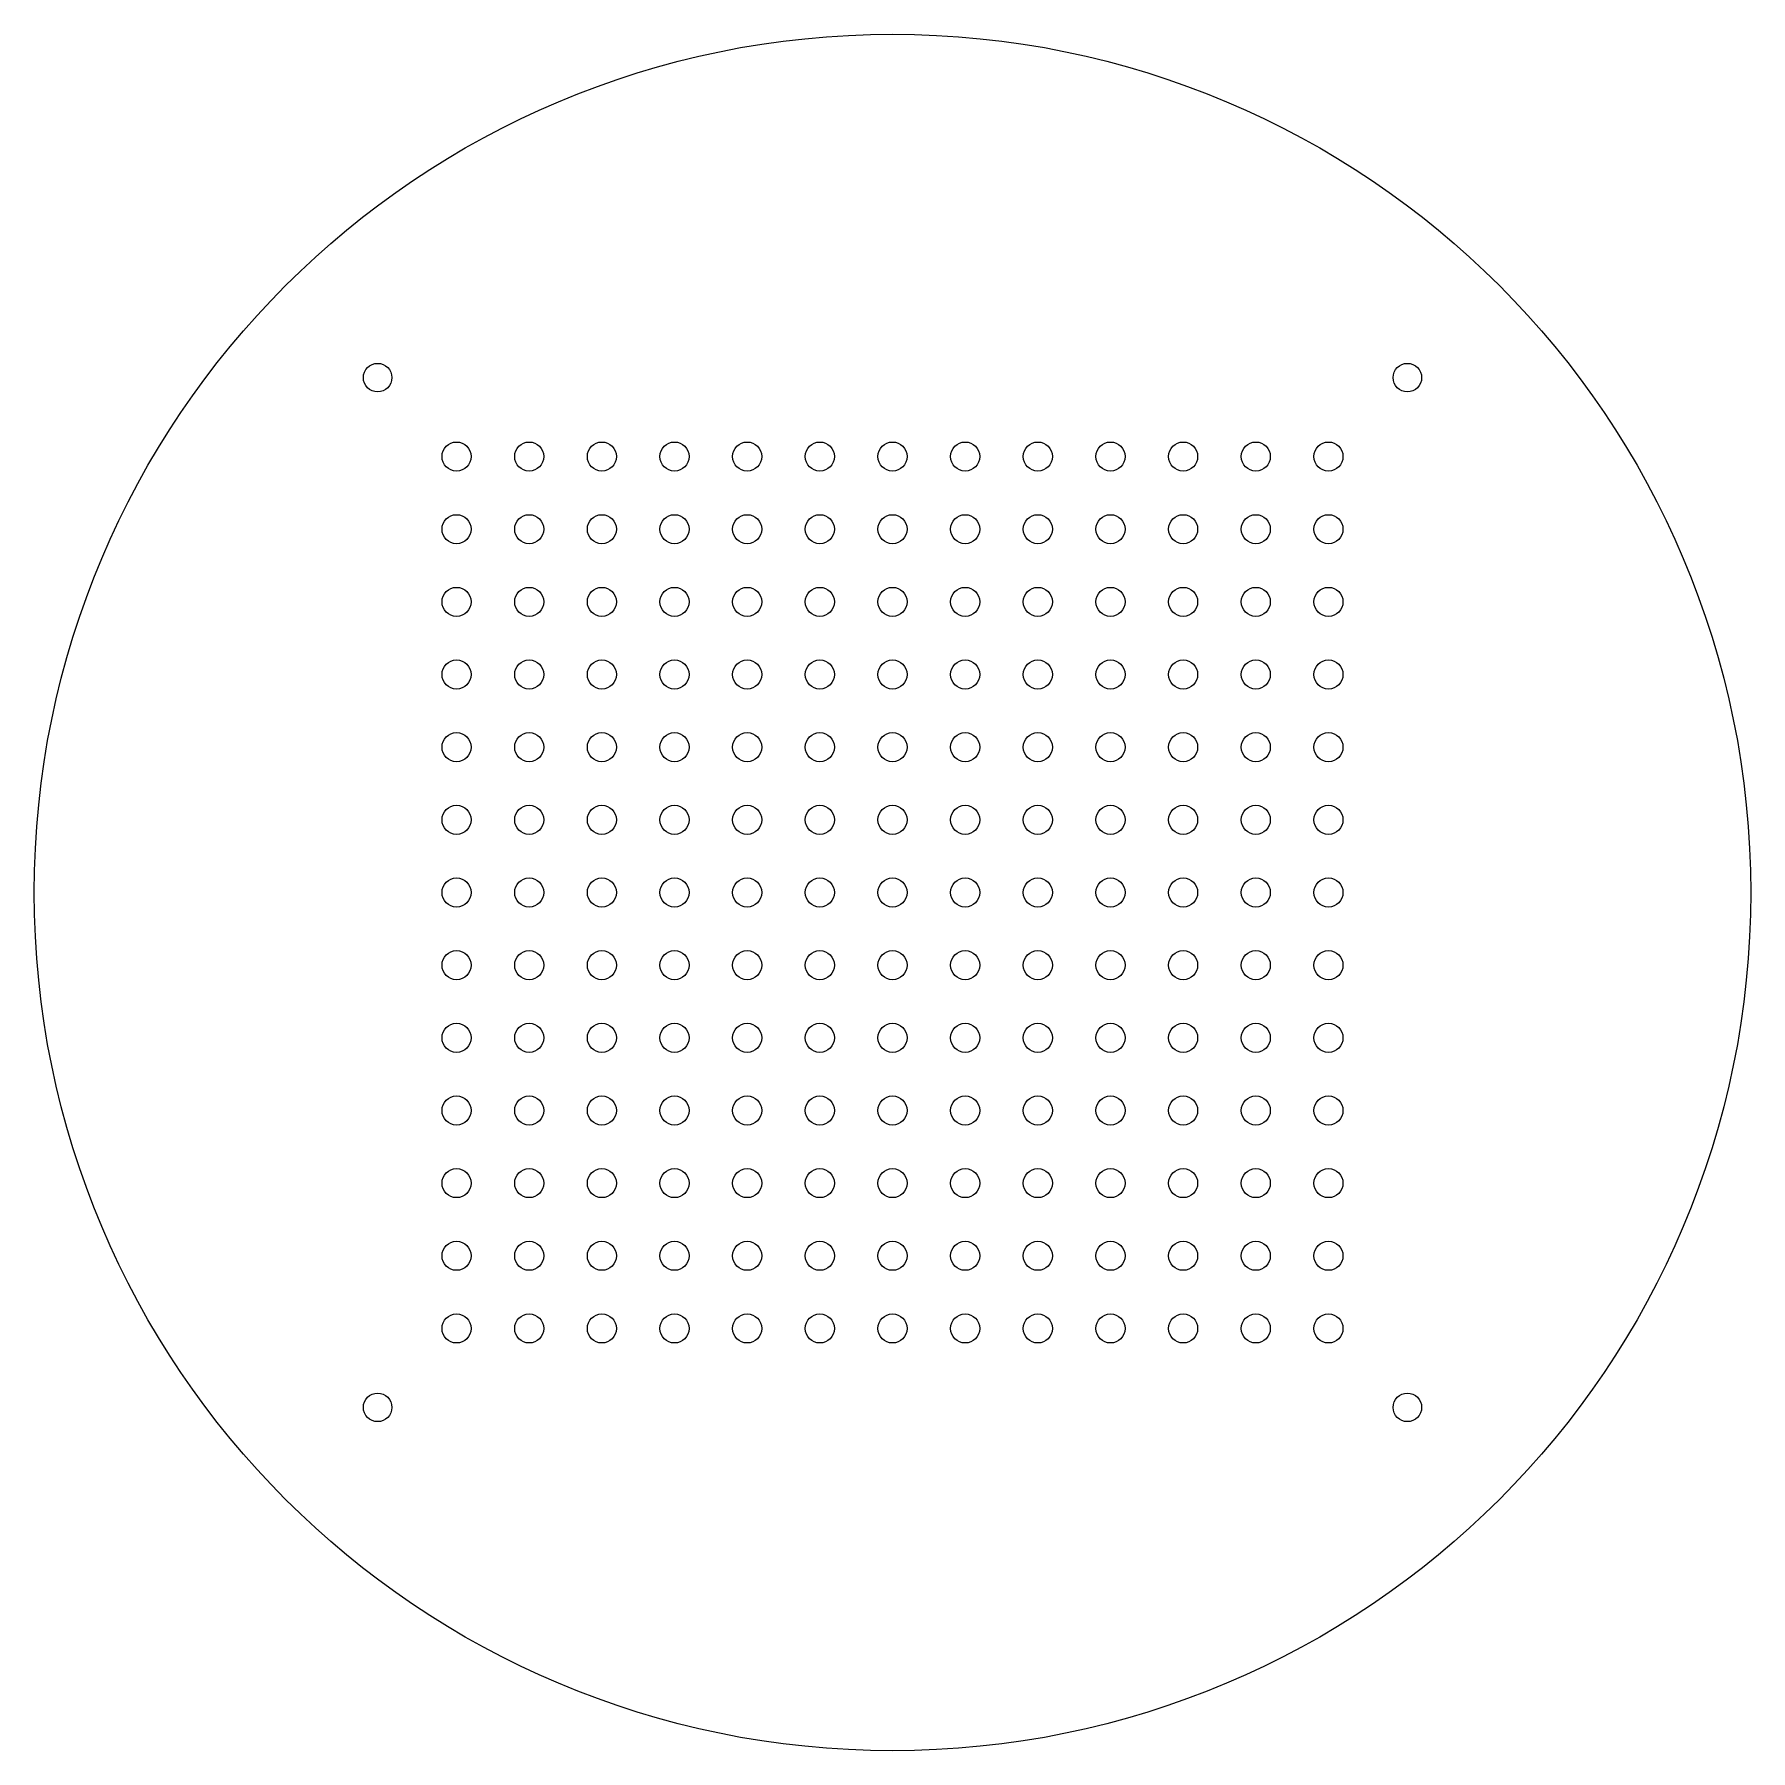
# Model space of a CAD drawing. Header units: inches. Extents: x -5.9 to 5.9, y -5.9 to 5.9.
import ezdxf

# ---------------------------------------------------------------- set-up
doc = ezdxf.new("R2010")
doc.units = ezdxf.units.IN
doc.header["$MEASUREMENT"] = 0

msp = doc.modelspace()

# ---------------------------------------------------------------- linework, layer by layer
at = {"color": 7, "linetype": 'Continuous', "lineweight": 25}
for centre, radius in [((0, 0), 5.906), ((-3.543, 3.543), 0.0984), ((3.543, 3.543), 0.0984), ((-3, 3), 0.1), ((-2.5, 3), 0.1), ((-2, 3), 0.1), ((-1.5, 3), 0.1), ((-1, 3), 0.1), ((-0.5, 3), 0.1), ((0, 3), 0.1), ((0.5, 3), 0.1), ((1, 3), 0.1), ((1.5, 3), 0.1), ((2, 3), 0.1), ((2.5, 3), 0.1), ((3, 3), 0.1), ((-3, 2.5), 0.1), ((-2.5, 2.5), 0.1), ((-2, 2.5), 0.1), ((-1.5, 2.5), 0.1), ((-1, 2.5), 0.1), ((-0.5, 2.5), 0.1), ((0, 2.5), 0.1), ((0.5, 2.5), 0.1), ((1, 2.5), 0.1), ((1.5, 2.5), 0.1), ((2, 2.5), 0.1), ((2.5, 2.5), 0.1), ((3, 2.5), 0.1), ((-3, 2), 0.1), ((-2.5, 2), 0.1), ((-2, 2), 0.1), ((-1.5, 2), 0.1), ((-1, 2), 0.1), ((-0.5, 2), 0.1), ((0, 2), 0.1), ((0.5, 2), 0.1), ((1, 2), 0.1), ((1.5, 2), 0.1), ((2, 2), 0.1), ((2.5, 2), 0.1), ((3, 2), 0.1), ((-3, 1.5), 0.1), ((-2.5, 1.5), 0.1), ((-2, 1.5), 0.1), ((-1.5, 1.5), 0.1), ((-1, 1.5), 0.1), ((-0.5, 1.5), 0.1), ((0, 1.5), 0.1), ((0.5, 1.5), 0.1), ((1, 1.5), 0.1), ((1.5, 1.5), 0.1), ((2, 1.5), 0.1), ((2.5, 1.5), 0.1), ((3, 1.5), 0.1), ((-3, 1), 0.1), ((-2.5, 1), 0.1), ((-2, 1), 0.1), ((-1.5, 1), 0.1), ((-1, 1), 0.1), ((-0.5, 1), 0.1), ((0, 1), 0.1), ((0.5, 1), 0.1), ((1, 1), 0.1), ((1.5, 1), 0.1), ((2, 1), 0.1), ((2.5, 1), 0.1), ((3, 1), 0.1), ((-3, 0.5), 0.1), ((-2.5, 0.5), 0.1), ((-2, 0.5), 0.1), ((-1.5, 0.5), 0.1), ((-1, 0.5), 0.1), ((-0.5, 0.5), 0.1), ((0, 0.5), 0.1), ((0.5, 0.5), 0.1), ((1, 0.5), 0.1), ((1.5, 0.5), 0.1), ((2, 0.5), 0.1), ((2.5, 0.5), 0.1), ((3, 0.5), 0.1), ((-3, 0), 0.1), ((-2.5, 0), 0.1), ((-2, 0), 0.1), ((-1.5, 0), 0.1), ((-1, 0), 0.1), ((-0.5, 0), 0.1), ((0, 0), 0.1), ((0.5, 0), 0.1), ((1, 0), 0.1), ((1.5, 0), 0.1), ((2, 0), 0.1), ((2.5, 0), 0.1), ((3, 0), 0.1), ((-3, -0.5), 0.1), ((-2.5, -0.5), 0.1), ((-2, -0.5), 0.1), ((-1.5, -0.5), 0.1), ((-1, -0.5), 0.1), ((-0.5, -0.5), 0.1), ((0, -0.5), 0.1), ((0.5, -0.5), 0.1), ((1, -0.5), 0.1), ((1.5, -0.5), 0.1), ((2, -0.5), 0.1), ((2.5, -0.5), 0.1), ((3, -0.5), 0.1), ((-3, -1), 0.1), ((-2.5, -1), 0.1), ((-2, -1), 0.1), ((-1.5, -1), 0.1), ((-1, -1), 0.1), ((-0.5, -1), 0.1), ((0, -1), 0.1), ((0.5, -1), 0.1), ((1, -1), 0.1), ((1.5, -1), 0.1), ((2, -1), 0.1), ((2.5, -1), 0.1), ((3, -1), 0.1), ((-3, -1.5), 0.1), ((-2.5, -1.5), 0.1), ((-2, -1.5), 0.1), ((-1.5, -1.5), 0.1), ((-1, -1.5), 0.1), ((-0.5, -1.5), 0.1), ((0, -1.5), 0.1), ((0.5, -1.5), 0.1), ((1, -1.5), 0.1), ((1.5, -1.5), 0.1), ((2, -1.5), 0.1), ((2.5, -1.5), 0.1), ((3, -1.5), 0.1), ((-3, -2), 0.1), ((-2.5, -2), 0.1), ((-2, -2), 0.1), ((-1.5, -2), 0.1), ((-1, -2), 0.1), ((-0.5, -2), 0.1), ((0, -2), 0.1), ((0.5, -2), 0.1), ((1, -2), 0.1), ((1.5, -2), 0.1), ((2, -2), 0.1), ((2.5, -2), 0.1), ((3, -2), 0.1), ((-3, -2.5), 0.1), ((-2.5, -2.5), 0.1), ((-2, -2.5), 0.1), ((-1.5, -2.5), 0.1), ((-1, -2.5), 0.1), ((-0.5, -2.5), 0.1), ((0, -2.5), 0.1), ((0.5, -2.5), 0.1), ((1, -2.5), 0.1), ((1.5, -2.5), 0.1), ((2, -2.5), 0.1), ((2.5, -2.5), 0.1), ((3, -2.5), 0.1), ((-3, -3), 0.1), ((-2.5, -3), 0.1), ((-2, -3), 0.1), ((-1.5, -3), 0.1), ((-1, -3), 0.1), ((-0.5, -3), 0.1), ((0, -3), 0.1), ((0.5, -3), 0.1), ((1, -3), 0.1), ((1.5, -3), 0.1), ((2, -3), 0.1), ((2.5, -3), 0.1), ((3, -3), 0.1), ((-3.543, -3.543), 0.0984), ((3.543, -3.543), 0.0984)]:
    msp.add_circle(centre, radius, dxfattribs=at)

doc.saveas('drawing.dxf')
